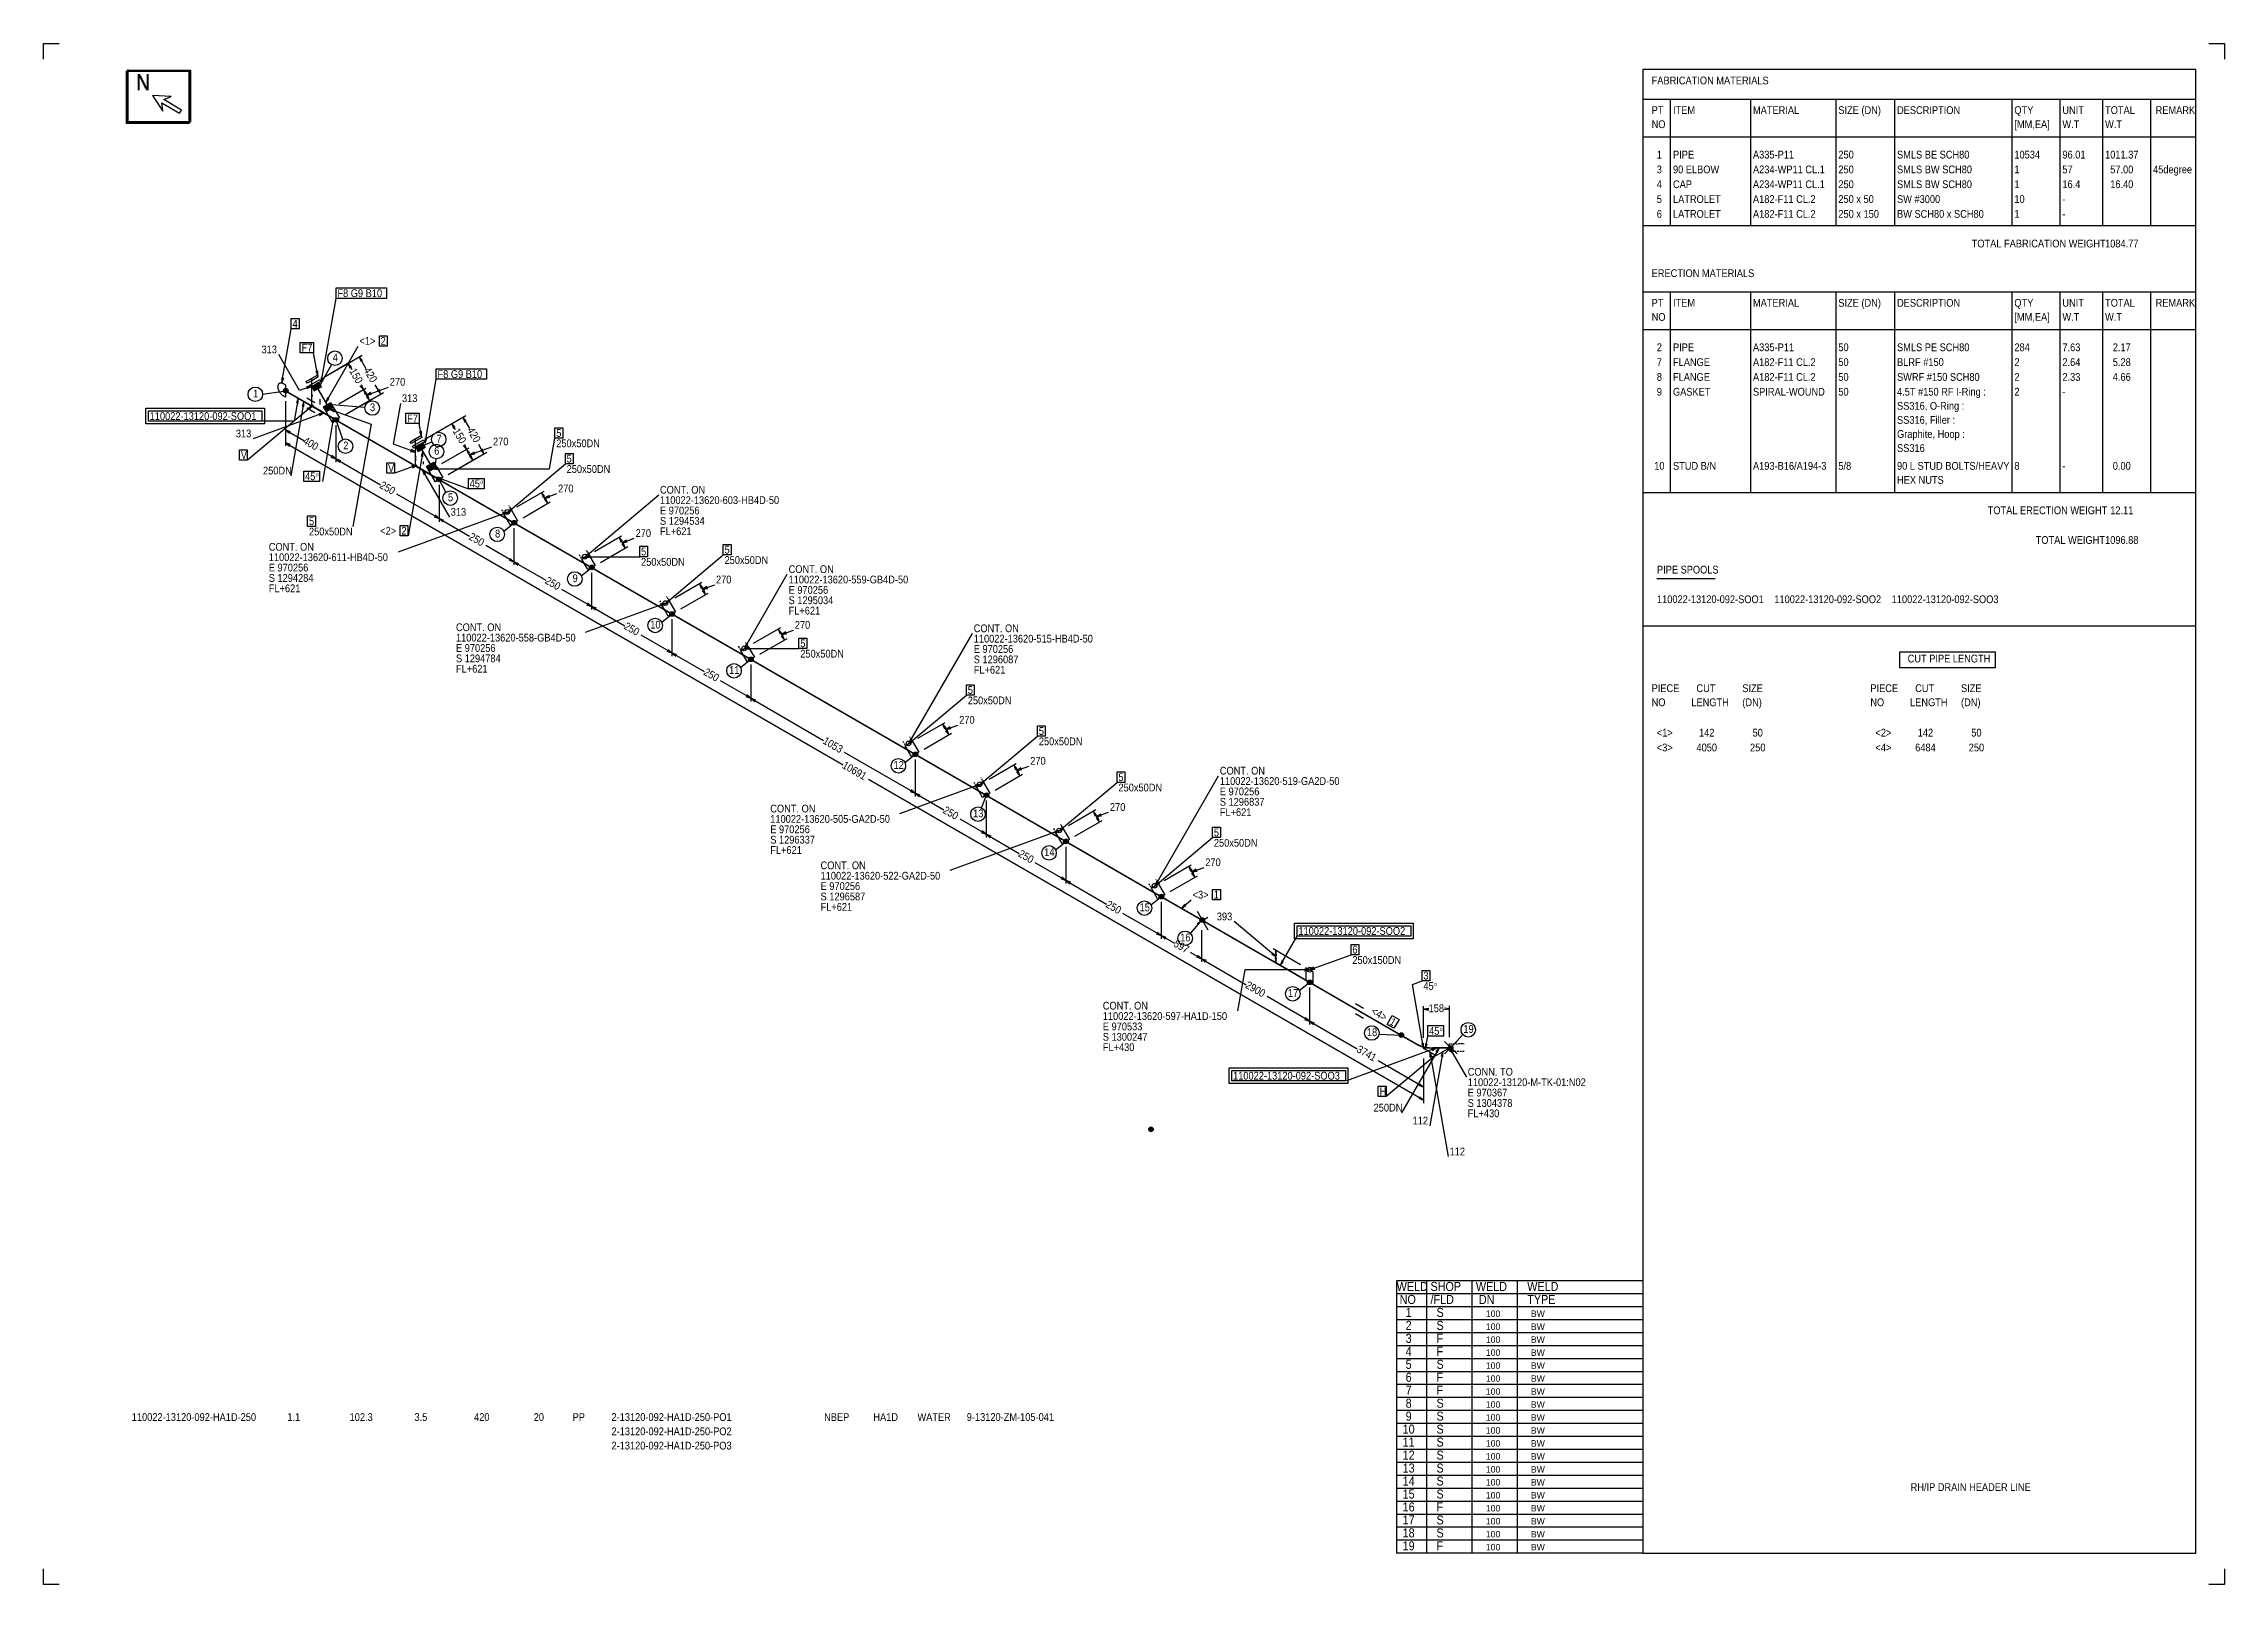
# Model space of a CAD drawing. Extents: x 0 to 841, y 0 to 594.
import ezdxf

# ---------------------------------------------------------------- set-up
doc = ezdxf.new("R2010")
doc.units = 0
doc.header["$MEASUREMENT"] = 0
doc.linetypes.add('GT100', pattern=[1, 0.666667, -0.333333])
for name, color, linetype in [('GT_1', 7, 'Continuous'), ('OW', 7, 'Continuous'), ('SW', 7, 'Continuous')]:
    doc.layers.add(name, color=color, linetype=linetype)
doc.styles.add('ARIAL', font='arial.ttf')

msp = doc.modelspace()

# ---------------------------------------------------------------- hatches: boundary and pattern name
h = msp.add_hatch(color=7)
edge = h.paths.add_edge_path()
edge.add_arc((93.39, 460.16), 0.9, 0, 360)
h = msp.add_hatch(color=7)
edge = h.paths.add_edge_path()
edge.add_arc((112.79, 448.96), 0.9, 0, 360)
h = msp.add_hatch(color=7)
edge = h.paths.add_edge_path()
edge.add_arc((152.59, 425.96), 0.9, 0, 360)
h = msp.add_hatch(color=7)
edge = h.paths.add_edge_path()
edge.add_arc((181.49, 409.26), 0.9, 0, 360)
h = msp.add_hatch(color=7)
edge = h.paths.add_edge_path()
edge.add_arc((211.39, 392.06), 0.9, 0, 360)
h = msp.add_hatch(color=7)
edge = h.paths.add_edge_path()
edge.add_arc((242.39, 374.16), 0.9, 0, 360)
h = msp.add_hatch(color=7)
edge = h.paths.add_edge_path()
edge.add_arc((272.79, 356.66), 0.9, 0, 360)
h = msp.add_hatch(color=7)
edge = h.paths.add_edge_path()
edge.add_arc((336.19, 320.06), 0.9, 0, 360)
h = msp.add_hatch(color=7)
edge = h.paths.add_edge_path()
edge.add_arc((363.59, 304.26), 0.9, 0, 360)
h = msp.add_hatch(color=7)
edge = h.paths.add_edge_path()
edge.add_arc((394.29, 286.46), 0.9, 0, 360)
h = msp.add_hatch(color=7)
edge = h.paths.add_edge_path()
edge.add_arc((431.09, 265.16), 0.9, 0, 360)
h = msp.add_hatch(color=7)
edge = h.paths.add_edge_path()
edge.add_arc((446.84, 256.14), 0.9, 0, 360)
h = msp.add_hatch(color=7)
edge = h.paths.add_edge_path()
edge.add_arc((488.29, 232.16), 0.9, 0, 360)
h = msp.add_hatch(color=7)
edge = h.paths.add_edge_path()
edge.add_arc((523.59, 211.76), 0.9, 0, 360)
h = msp.add_hatch(color=7)
edge = h.paths.add_edge_path()
edge.add_arc((542.61, 206.77), 0.9, 0, 360)
h = msp.add_hatch(color=7)
edge = h.paths.add_edge_path()
edge.add_arc((427.06, 175.43), 0.9, 0, 360)

# ---------------------------------------------------------------- linework, layer by layer
at = {"color": 1}
for p, q in [((111, 470.25), (106.7, 462.5)), ((84.44, 458.83), (93.39, 460.16)), ((123.93, 453.74), (111.2, 454.8)), ((115.34, 441.38), (112.79, 448.96)), ((149.75, 440.38), (146.7, 439.2)), ((151.21, 433.94), (151, 431.8)), ((155.16, 421.05), (152.59, 425.96)), ((177.45, 406.04), (181.49, 409.26)), ((207.35, 388.84), (211.39, 392.06)), ((238.35, 370.94), (242.39, 374.16)), ((268.75, 353.44), (272.79, 356.66)), ((332.15, 316.84), (336.19, 320.06)), ((361.64, 299.42), (363.59, 304.26)), ((390.25, 283.24), (394.29, 286.46)), ((427.05, 261.94), (431.09, 265.16)), ((442.31, 250.94), (446.84, 256.14)), ((484.25, 228.94), (488.29, 232.16)), ((514.96, 212.06), (523.59, 211.76)), ((547.32, 211.96), (542.61, 206.77))]:
    msp.add_line(p, q, dxfattribs=at)
at = {"color": 2}
for centre in [(112.36, 472.7), (81.64, 458.81), (126.72, 453.51), (116.42, 438.79), (151.48, 436.72), (152.36, 441.4), (156.81, 418.79), (174.94, 404.8), (204.84, 387.6), (235.84, 369.7), (266.24, 352.2), (329.64, 315.6), (360.34, 296.94), (387.74, 282), (424.54, 260.7), (440.21, 249.09), (481.74, 227.7), (512.21, 212.56), (549.42, 213.81)]:
    msp.add_circle(centre, 2.8, dxfattribs=at)
at = {"layer": 'GT_1', "flags": 128}
for points in [[(0, 588), (0, 594), (6, 594)], [(835, 594), (841, 594), (841, 588)], [(56, 583.2), (56, 563.2), (32, 563.2), (32, 583.4), (56.2, 583.4), (56.2, 563.4), (32.2, 563.4), (32.2, 583.6), (56.4, 583.6), (56.4, 563.6), (32.4, 563.6), (32.4, 583.8), (56.6, 583.8), (56.6, 563.8), (32.6, 563.8), (32.6, 584)], [(830, 12), (830, 584), (616.7, 584), (616.7, 12), (830, 12)], [(42, 574), (46, 568), (45.6, 571.2), (52.4, 567.2), (53.2, 568.4), (46.4, 572.4), (49.2, 573.6), (42, 574)], [(616.7, 572.57), (830, 572.57)], [(627.33, 572.57), (627.33, 523.83)], [(658.19, 572.57), (658.19, 523.83)], [(691.1, 572.57), (691.1, 523.83)], [(713.73, 572.57), (713.73, 523.83)], [(758.99, 572.57), (758.99, 523.83)], [(777.5, 572.57), (777.5, 523.83)], [(793.96, 572.57), (793.96, 523.83)], [(812.47, 572.57), (812.47, 523.83)], [(616.7, 558.12), (830, 558.12)], [(616.7, 523.83), (830, 523.83)], [(112.8, 499.8), (132.2, 499.8), (132.2, 495.8), (112.8, 495.8), (112.8, 499.8)], [(616.7, 498.29), (830, 498.29)], [(627.33, 498.29), (627.33, 420.97)], [(658.19, 498.29), (658.19, 420.97)], [(691.1, 498.29), (691.1, 420.97)], [(713.73, 498.29), (713.73, 420.97)], [(758.99, 498.29), (758.99, 420.97)], [(777.5, 498.29), (777.5, 420.97)], [(793.96, 498.29), (793.96, 420.97)], [(812.47, 498.29), (812.47, 420.97)], [(95.5, 488), (98.5, 488), (98.5, 484), (95.5, 484), (95.5, 488)], [(107.1, 463.3), (112.8, 495.8)], [(91.9, 463.3), (95.5, 484)], [(129.5, 481.4), (132.5, 481.4), (132.5, 477.4), (129.5, 477.4), (129.5, 481.4)], [(616.7, 483.83), (830, 483.83)], [(103.4, 462), (98.7, 460.3), (90.7, 474.1)], [(99, 478.8), (104.1, 478.8), (104.1, 474.8), (99, 474.8), (99, 478.8)], [(105.7, 465.9), (104.1, 474.8)], [(107.9, 465.3), (122.8, 473.9)], [(107.9, 465.3), (118.4, 471.4)], [(108.8, 455.7), (121.3, 477.4)], [(123, 471.8), (121.7, 473.3), (122.4, 471.4)], [(121.7, 473.3), (124.3, 468.8)], [(90.5, 461.7), (90.5, 462.3), (91, 463.2), (92.1, 463.2), (93.3, 462.5), (93.3, 457.7), (92.1, 458.4), (91, 459.6), (90.5, 461.1), (90.5, 461.7)], [(91.9, 465.3), (91.9, 463.3), (92.6, 465.2)], [(103.8, 464.3), (101.7, 463.1), (101.3, 463.8), (105.5, 466.2), (105.9, 465.5), (103.8, 464.3)], [(104.8, 462.6), (102.7, 461.4), (102.3, 462.1), (106.5, 464.5), (106.9, 463.8), (104.8, 462.6)], [(103.4, 454.3), (103.4, 465)], [(104.8, 462.6), (103.4, 461.8), (104.4, 460.1), (107.2, 461.7), (106.2, 463.4), (104.8, 462.6)], [(103.4, 461.8), (104.6, 460.2), (104, 462.1), (105.3, 460.6), (104.7, 462.5), (106, 461), (105.4, 462.9), (106.7, 461.4), (106, 463.3), (107, 461.6), (105.7, 463.1), (106.4, 461.2), (105, 462.7), (105.7, 460.8), (104.3, 462.3), (105, 460.4), (103.6, 461.9), (104.4, 460.1)], [(105, 467.8), (105.7, 465.9), (105.7, 467.9)], [(107.1, 461.7), (106.2, 463.4)], [(107.1, 465.3), (107.1, 463.3), (107.8, 465.2)], [(118.7, 469.3), (117.4, 470.8), (118.1, 468.9)], [(117.4, 470.8), (118.8, 468.4)], [(147.1, 440), (151.4, 464.6)], [(151.4, 468.6), (170.8, 468.6), (170.8, 464.6), (151.4, 464.6), (151.4, 468.6)], [(103.9, 454.6), (78.6, 433.4)], [(98.2, 457.3), (96.6, 448.4), (84.6, 448.4)], [(93.3, 456.1), (93.3, 443.9)], [(93.3, 456.1), (93.3, 438.9)], [(100.4, 456), (95.4, 427.4)], [(98.2, 455.3), (98.2, 457.3), (97.5, 455.4)], [(100.4, 454), (100.4, 456), (99.7, 454.1)], [(101.7, 461), (103.4, 462), (101.4, 461.7)], [(101.5, 457.4), (104.6, 455.6)], [(102.6, 453.1), (103.9, 454.6), (102.2, 453.6)], [(112.7, 448.9), (103.4, 454.3)], [(104.5, 460.2), (103.5, 461.9)], [(103.7, 458.1), (103.7, 458.6)], [(106.7, 454.9), (106.7, 456.9)], [(110.3, 453.1), (108.9, 452.3), (107.9, 454), (110.7, 455.6), (111.7, 453.9), (110.3, 453.1)], [(108.9, 452.3), (108.1, 454.2), (109.5, 452.6), (108.8, 454.6), (110.2, 453), (109.5, 455), (110.9, 453.4), (110.2, 455.4), (111.5, 453.8), (110.5, 455.6), (111.2, 453.6), (109.9, 455.2), (110.5, 453.2), (109.2, 454.8), (109.8, 452.8), (108.5, 454.4), (109.1, 452.4), (107.9, 454)], [(109.5, 457.6), (108.8, 455.7), (110.1, 457.2)], [(113.8, 455.1), (124.3, 461.2)], [(113.8, 455.1), (124.3, 461.2)], [(116.2, 450.9), (131.1, 459.5)], [(116.2, 450.9), (126.7, 457)], [(122, 462.1), (123.3, 460.6), (122.6, 462.5)], [(123.3, 460.6), (122.4, 462.1)], [(124.6, 459.1), (123.3, 460.6), (124, 458.7)], [(123.3, 460.6), (124.5, 458.5)], [(124.4, 457.9), (125.7, 456.4), (125, 458.3)], [(124.5, 458.5), (133, 461.6)], [(126.2, 459.5), (124.5, 458.5), (126.5, 458.8)], [(125.7, 456.4), (124.5, 458.5)], [(130, 458.9), (127.9, 462.5)], [(128.7, 460.4), (130, 458.9), (129.3, 460.8)], [(143.4, 436.5), (134.9, 439.6), (137.7, 455.3)], [(39.4, 453.4), (85.2, 453.4), (85.2, 447.4), (39.4, 447.4), (39.4, 453.4)], [(40.4, 452.4), (84.2, 452.4), (84.2, 448.4), (40.4, 448.4), (40.4, 452.4)], [(108.1, 451.6), (80.8, 441.7)], [(104.6, 451.6), (101.5, 453.4)], [(106.4, 450.6), (108.1, 451.6), (106.1, 451.3)], [(111.8, 449.8), (107.5, 425.2)], [(112.7, 448.9), (111.3, 448.1), (108.9, 452.2), (111.7, 453.8), (114.1, 449.7), (112.7, 448.9)], [(112.3, 452.8), (110.3, 453.1), (112, 452.1)], [(110.3, 453.1), (126.3, 447.3), (119.3, 407.9)], [(111.8, 447.8), (111.8, 449.8), (111.1, 447.9)], [(112.7, 446.9), (112.7, 432.7)], [(139.7, 451.5), (144.8, 451.5), (144.8, 447.5), (139.7, 447.5), (139.7, 451.5)], [(145.7, 442.6), (144.8, 447.5)], [(147.9, 442), (162.8, 450.6)], [(147.9, 442), (158.4, 448.1)], [(158.7, 446), (157.4, 447.5), (158.1, 445.6)], [(157.4, 447.5), (158.7, 445.2)], [(163, 448.5), (161.7, 450), (162.4, 448.1)], [(161.7, 450), (164.2, 445.6)], [(197.2, 445.9), (200.2, 445.9), (200.2, 441.9), (197.2, 441.9), (197.2, 445.9)], [(75.5, 437.4), (78.5, 437.4), (78.5, 433.4), (75.5, 433.4), (75.5, 437.4)], [(95.2, 444.4), (93.3, 445.1), (94.8, 443.8)], [(93.3, 445.1), (100.3, 441)], [(95.2, 439.4), (93.3, 440.1), (94.8, 438.8)], [(93.3, 440.1), (308.3, 316)], [(112.7, 433.9), (106.6, 437.4)], [(112.7, 444.9), (112.7, 432.7)], [(143.8, 441), (141.7, 439.8), (141.3, 440.5), (145.5, 442.9), (145.9, 442.2), (143.8, 441)], [(141.4, 436.8), (143.4, 436.5), (141.7, 437.5)], [(144.8, 439.3), (142.7, 438.1), (142.3, 438.8), (146.5, 441.2), (146.9, 440.5), (144.8, 439.3)], [(143.4, 431.2), (143.4, 441.7)], [(144.8, 439.3), (143.4, 438.5), (144.4, 436.8), (147.2, 438.4), (146.2, 440.1), (144.8, 439.3)], [(143.4, 438.5), (144.6, 436.9), (144, 438.8), (145.3, 437.3), (144.7, 439.2), (146, 437.7), (145.4, 439.6), (146.7, 438.1), (146, 440), (147, 438.3), (145.7, 439.8), (146.4, 437.9), (145, 439.4), (145.7, 437.5), (144.3, 439), (145, 437.1), (143.6, 438.6), (144.4, 436.8)], [(144.5, 436.9), (143.5, 438.6)], [(145, 444.5), (145.7, 442.6), (145.7, 444.6)], [(147.1, 438.4), (146.2, 440.1)], [(147.1, 442), (147.1, 440), (147.8, 441.9)], [(150.1, 430.1), (195.1, 430.1), (197.2, 441.9)], [(153.6, 432.1), (164.1, 438.2)], [(153.6, 432.1), (164.1, 438.2)], [(161.8, 439.1), (163.1, 437.6), (162.4, 439.5)], [(163.1, 437.6), (162.3, 439)], [(164.4, 436.1), (163.1, 437.6), (163.8, 435.7)], [(163.1, 437.6), (164.3, 435.5)], [(164.3, 435.5), (172.8, 438.6)], [(169.8, 435.9), (167.8, 439.4)], [(168.5, 437.4), (169.8, 435.9), (169.1, 437.8)], [(100.3, 429.2), (106.4, 429.2), (106.4, 425.2), (100.3, 425.2), (100.3, 429.2)], [(110.8, 434.6), (112.7, 433.9), (111.2, 435.2)], [(114.6, 433.2), (112.7, 433.9), (114.2, 432.6)], [(112.7, 433.9), (129.9, 423.9)], [(132.3, 432.4), (135.3, 432.4), (135.3, 428.4), (132.3, 428.4), (132.3, 432.4)], [(143.9, 431.5), (135.4, 428.4)], [(146.3, 436.7), (140.6, 404.2)], [(142.2, 430.5), (143.9, 431.5), (141.9, 431.2)], [(152.5, 425.9), (143.4, 431.2)], [(143.5, 433.1), (143.5, 435.1)], [(146.3, 434.7), (146.3, 436.7), (145.6, 434.8)], [(147.3, 428.2), (146, 429.7), (146.7, 427.8)], [(146, 429.7), (156.5, 411.5)], [(146.5, 431.9), (146.5, 432.9)], [(150.1, 430.1), (148.7, 429.3), (147.7, 431), (150.5, 432.6), (151.5, 430.9), (150.1, 430.1)], [(148.7, 429.3), (147.9, 431.2), (149.3, 429.6), (148.6, 431.6), (150, 430), (149.3, 432), (150.7, 430.4), (150, 432.4), (151.3, 430.8), (150.3, 432.6), (151, 430.6), (149.7, 432.2), (150.3, 430.2), (149, 431.8), (149.6, 429.8), (148.3, 431.4), (148.9, 429.4), (147.7, 431)], [(152.5, 425.9), (151.1, 425.1), (148.7, 429.2), (151.5, 430.8), (153.9, 426.7), (152.5, 425.9)], [(152.1, 430.4), (150.1, 430.1), (152.1, 429.8)], [(156, 427.9), (170.9, 436.5)], [(156, 427.9), (166.5, 434)], [(164.2, 434.9), (165.5, 433.4), (164.8, 435.3)], [(166, 436.5), (164.3, 435.5), (166.3, 435.8)], [(165.5, 433.4), (164.3, 435.5)], [(179, 413.4), (201.2, 432)], [(201.2, 436), (204.2, 436), (204.2, 432), (201.2, 432), (201.2, 436)], [(153.6, 426.5), (151.6, 426.8), (153.3, 425.8)], [(151.6, 426.8), (163.8, 422.4)], [(152.5, 423.9), (152.5, 409.7)], [(152.5, 421.9), (152.5, 409.7)], [(163.8, 426.4), (169.9, 426.4), (169.9, 422.4), (163.8, 422.4), (163.8, 426.4)], [(182.5, 415.4), (193, 421.5)], [(193.3, 419.4), (192, 420.9), (192.7, 419)], [(192, 420.9), (193.2, 418.8)], [(193.2, 418.8), (197.9, 420.5)], [(616.7, 420.97), (830, 420.97)], [(152.5, 410.9), (136.2, 420.3)], [(179, 413.4), (136.7, 398)], [(150.6, 411.6), (152.5, 410.9), (151, 412.2)], [(177.3, 412.4), (179, 413.4), (177, 413.1)], [(181.4, 409.2), (180, 408.4), (177.6, 412.5), (180.4, 414.1), (182.8, 410), (181.4, 409.2)], [(180.3, 414.9), (179, 413.4), (180.7, 414.4)], [(184.9, 411.2), (195.4, 417.3)], [(193.1, 418.2), (194.4, 416.7), (193.7, 418.6)], [(194.9, 419.8), (193.2, 418.8), (195.2, 419.1)], [(194.4, 416.7), (193.2, 418.8)], [(208.9, 396.2), (237.2, 420)], [(101.8, 411.9), (104.8, 411.9), (104.8, 407.9), (101.8, 407.9), (101.8, 411.9)], [(137.5, 408.2), (140.5, 408.2), (140.5, 404.2), (137.5, 404.2), (137.5, 408.2)], [(154.4, 410.2), (152.5, 410.9), (154, 409.6)], [(152.5, 410.9), (164.3, 404.1)], [(181.4, 407.2), (181.4, 393)], [(181.4, 405.2), (181.4, 393)], [(212.4, 398.2), (222.9, 404.3)], [(223.2, 402.2), (221.9, 403.7), (222.6, 401.8)], [(221.9, 403.7), (223.1, 401.6)], [(181.4, 394.2), (170.5, 400.5)], [(179.5, 394.9), (181.4, 394.2), (179.9, 395.5)], [(211.3, 392), (209.9, 391.2), (207.5, 395.3), (210.3, 396.9), (212.7, 392.8), (211.3, 392)], [(210.2, 397.7), (208.9, 396.2), (210.6, 397.2)], [(210.9, 396.5), (208.9, 396.2), (210.9, 395.9)], [(208.9, 396.2), (229.9, 396.2)], [(214.8, 394), (225.3, 400.1)], [(223, 401), (224.3, 399.5), (223.6, 401.4)], [(223.1, 401.6), (227.8, 403.3)], [(224.8, 402.6), (223.1, 401.6), (225.1, 401.9)], [(224.3, 399.5), (223.1, 401.6)], [(229.9, 400.2), (232.9, 400.2), (232.9, 396.2), (229.9, 396.2), (229.9, 400.2)], [(239.9, 378.3), (262.1, 396.9)], [(262.1, 400.9), (265.1, 400.9), (265.1, 396.9), (262.1, 396.9), (262.1, 400.9)], [(183.3, 393.5), (181.4, 394.2), (182.9, 392.9)], [(181.4, 394.2), (193.7, 387.1)], [(211.3, 390), (211.3, 375.8)], [(211.3, 388), (211.3, 375.8)], [(270.3, 360.8), (286.8, 389.4)], [(644.63, 387.69), (622.19, 387.69)], [(211.3, 377), (199.9, 383.5)], [(242.3, 374.1), (240.9, 373.3), (238.5, 377.4), (241.3, 379), (243.7, 374.9), (242.3, 374.1)], [(241.2, 379.8), (239.9, 378.3), (241.6, 379.3)], [(243.4, 380.3), (253.9, 386.4)], [(245.8, 376.1), (256.3, 382.2)], [(254.2, 384.3), (252.9, 385.8), (253.6, 383.9)], [(252.9, 385.8), (254.1, 383.7)], [(254, 383.1), (255.3, 381.6), (254.6, 383.5)], [(254.1, 383.7), (258.8, 385.4)], [(255.8, 384.7), (254.1, 383.7), (256.1, 384)], [(255.3, 381.6), (254.1, 383.7)], [(239.9, 378.3), (208.9, 367)], [(209.4, 377.7), (211.3, 377), (209.8, 378.3)], [(213.2, 376.3), (211.3, 377), (212.8, 375.7)], [(211.3, 377), (224.1, 369.6)], [(238.2, 377.3), (239.9, 378.3), (237.9, 378)], [(242.3, 372.1), (242.3, 357.9)], [(242.3, 370.1), (242.3, 357.9)], [(242.3, 359.1), (230.4, 366)], [(271, 362.7), (270.3, 360.8), (271.6, 362.3)], [(273.8, 362.8), (284.3, 368.9)], [(276.2, 358.6), (286.7, 364.7)], [(284.6, 366.8), (283.3, 368.3), (284, 366.4)], [(283.3, 368.3), (284.5, 366.2)], [(284.4, 365.6), (285.7, 364.1), (285, 366)], [(284.5, 366.2), (289.2, 367.9)], [(286.2, 367.2), (284.5, 366.2), (286.5, 366.5)], [(285.7, 364.1), (284.5, 366.2)], [(291.3, 364.8), (294.3, 364.8), (294.3, 360.8), (291.3, 360.8), (291.3, 364.8)], [(333.7, 324.2), (358.2, 366.6)], [(616.7, 369.55), (830, 369.55)], [(240.4, 359.8), (242.3, 359.1), (240.8, 360.4)], [(244.2, 358.4), (242.3, 359.1), (243.8, 357.8)], [(242.3, 359.1), (254.8, 351.9)], [(272.7, 356.6), (271.3, 355.8), (268.9, 359.9), (271.7, 361.5), (274.1, 357.4), (272.7, 356.6)], [(272.3, 361.1), (270.3, 360.8), (272.3, 360.5)], [(270.3, 360.8), (291.3, 360.8)], [(272.7, 354.6), (272.7, 340.4)], [(715.79, 359.46), (752.56, 359.46), (752.56, 353.4), (715.79, 353.4), (715.79, 359.46)], [(272.7, 341.6), (261.1, 348.3)], [(272.7, 352.6), (272.7, 340.4)], [(355.9, 346.8), (358.9, 346.8), (358.9, 342.8), (355.9, 342.8), (355.9, 346.8)], [(270.8, 342.3), (272.7, 341.6), (271.2, 342.9)], [(274.6, 340.9), (272.7, 341.6), (274.2, 340.3)], [(272.7, 341.6), (300.8, 325.4)], [(333.7, 324.2), (355.9, 342.8)], [(337.2, 326.2), (347.7, 332.3)], [(339.6, 322), (350.1, 328.1)], [(348, 330.2), (346.7, 331.7), (347.4, 329.8)], [(346.7, 331.7), (347.9, 329.6)], [(347.8, 329), (349.1, 327.5), (348.4, 329.4)], [(347.9, 329.6), (352.6, 331.3)], [(349.6, 330.6), (347.9, 329.6), (349.9, 329.9)], [(349.1, 327.5), (347.9, 329.6)], [(383.3, 331), (386.3, 331), (386.3, 327), (383.3, 327), (383.3, 331)], [(336.1, 305), (308.9, 320.7)], [(336.1, 320), (334.7, 319.2), (332.3, 323.3), (335.1, 324.9), (337.5, 320.8), (336.1, 320)], [(334.4, 326.1), (333.7, 324.2), (335, 325.7)], [(335, 325.7), (333.7, 324.2), (335.4, 325.2)], [(361.1, 308.4), (383.3, 327)], [(336.1, 318), (336.1, 303.8)], [(336.1, 316), (336.1, 303.8)], [(364.6, 310.4), (375.1, 316.5)], [(367, 306.2), (377.5, 312.3)], [(375.4, 314.4), (374.1, 315.9), (374.8, 314)], [(374.1, 315.9), (375.3, 313.8)], [(375.2, 313.2), (376.5, 311.7), (375.8, 313.6)], [(375.3, 313.8), (380, 315.5)], [(377, 314.8), (375.3, 313.8), (377.3, 314.1)], [(376.5, 311.7), (375.3, 313.8)], [(414, 313.2), (417, 313.2), (417, 309.2), (414, 309.2), (414, 313.2)], [(428.6, 269.3), (453.1, 311.7)], [(532.2, 186.7), (318.1, 310.3)], [(361.1, 308.4), (330.1, 297.1)], [(334.2, 305.7), (336.1, 305), (334.6, 306.3)], [(338, 304.3), (336.1, 305), (337.6, 303.7)], [(336.1, 305), (347.1, 298.6)], [(359.4, 307.4), (361.1, 308.4), (359.1, 308.1)], [(363.5, 304.2), (362.1, 303.4), (359.7, 307.5), (362.5, 309.1), (364.9, 305), (363.5, 304.2)], [(362.4, 309.9), (361.1, 308.4), (362.8, 309.4)], [(391.8, 290.6), (414, 309.2)], [(363.5, 289.2), (353.4, 295)], [(363.5, 302.2), (363.5, 288)], [(363.5, 300.2), (363.5, 288)], [(395.3, 292.6), (405.8, 298.7)], [(397.7, 288.4), (408.2, 294.5)], [(406.1, 296.6), (404.8, 298.1), (405.5, 296.2)], [(404.8, 298.1), (406, 296)], [(405.9, 295.4), (407.2, 293.9), (406.5, 295.8)], [(406, 296), (410.7, 297.7)], [(407.7, 297), (406, 296), (408, 296.3)], [(407.2, 293.9), (406, 296)], [(391.8, 290.6), (349.5, 275.2)], [(361.6, 289.9), (363.5, 289.2), (362, 290.5)], [(365.4, 288.5), (363.5, 289.2), (365, 287.9)], [(363.5, 289.2), (376.2, 281.8)], [(390.1, 289.6), (391.8, 290.6), (389.8, 290.3)], [(394.2, 286.4), (392.8, 285.6), (390.4, 289.7), (393.2, 291.3), (395.6, 287.2), (394.2, 286.4)], [(393.1, 292.1), (391.8, 290.6), (393.5, 291.6)], [(428.6, 269.3), (450.8, 287.9)], [(450.8, 291.9), (453.8, 291.9), (453.8, 287.9), (450.8, 287.9), (450.8, 291.9)], [(394.2, 271.4), (382.4, 278.2)], [(394.2, 284.4), (394.2, 270.2)], [(394.2, 282.4), (394.2, 270.2)], [(392.3, 272.1), (394.2, 271.4), (392.7, 272.7)], [(396.1, 270.7), (394.2, 271.4), (395.7, 270.1)], [(394.2, 271.4), (409.9, 262.3)], [(431, 265.1), (429.6, 264.3), (427.2, 268.4), (430, 270), (432.4, 265.9), (431, 265.1)], [(429.3, 271.2), (428.6, 269.3), (429.9, 270.8)], [(429.9, 270.8), (428.6, 269.3), (430.3, 270.3)], [(432.1, 271.3), (442.6, 277.4)], [(434.5, 267.1), (445, 273.2)], [(442.9, 275.3), (441.6, 276.8), (442.3, 274.9)], [(441.6, 276.8), (442.8, 274.7)], [(442.7, 274.1), (444, 272.6), (443.3, 274.5)], [(442.8, 274.7), (447.5, 276.4)], [(444.5, 275.7), (442.8, 274.7), (444.8, 275)], [(444, 272.6), (442.8, 274.7)], [(431, 263.1), (431, 248.9)], [(431, 261.1), (431, 248.9)], [(438.8, 260.7), (442.6, 263.9)], [(440.1, 262.2), (438.8, 260.7), (440.5, 261.7)], [(450.8, 267.9), (453.8, 267.9), (453.8, 263.9), (450.8, 263.9), (450.8, 267.9)], [(431, 250.1), (416.2, 258.7)], [(444.8, 259.6), (449, 252.4)], [(444.8, 254.8), (449, 257.2)], [(475.2, 242), (459.1, 255.5)], [(482.4, 254.9), (528.2, 254.9), (528.2, 248.9), (482.4, 248.9), (482.4, 254.9)], [(483.4, 253.9), (527.2, 253.9), (527.2, 249.9), (483.4, 249.9), (483.4, 253.9)], [(429.1, 250.8), (431, 250.1), (429.5, 251.4)], [(432.9, 249.4), (431, 250.1), (432.5, 248.8)], [(431, 250.1), (436.1, 247.2)], [(446.5, 252.2), (446.5, 240)], [(446.5, 252.2), (446.5, 240)], [(484.7, 238.9), (474.2, 245)], [(475.5, 242.4), (475.2, 244.4), (474.9, 242.4)], [(475.2, 244.4), (475.2, 242)], [(476.9, 238.6), (483.4, 249.9)], [(504.2, 246.7), (507.2, 246.7), (507.2, 242.7), (504.2, 242.7), (504.2, 246.7)], [(446.5, 241.2), (442.3, 243.6)], [(444.6, 241.9), (446.5, 241.2), (445, 242.5)], [(448.4, 240.5), (446.5, 241.2), (448, 239.9)], [(446.5, 241.2), (463.8, 231.2)], [(488.2, 236.9), (463.2, 236.9), (460.4, 221.1)], [(473.5, 243), (475.2, 242), (473.9, 243.5)], [(484.7, 234.1), (474.2, 240.2)], [(474.9, 241.6), (475.2, 239.6), (475.5, 241.6)], [(475.2, 239.6), (475.2, 242)], [(477.6, 240.5), (476.9, 238.6), (478.2, 240.1)], [(486.2, 236.6), (488.2, 236.9), (486.2, 237.2)], [(488.2, 232.1), (489.6, 231.3), (489.6, 236.1), (486.8, 237.7), (486.8, 232.9), (488.2, 232.1)], [(488.2, 236.9), (504.2, 242.7)], [(489.9, 237.9), (488.2, 236.9), (490.2, 237.2)], [(531.6, 236.7), (534.6, 236.7), (534.6, 232.7), (531.6, 232.7), (531.6, 236.7)], [(488.2, 230.1), (488.2, 215.9)], [(488.2, 228.1), (488.2, 215.9)], [(532.2, 206.7), (527.9, 231.3), (531.6, 232.7)], [(488.2, 217.1), (471.8, 226.6)], [(505.9, 223.9), (509, 222.1)], [(509, 218.1), (505.9, 219.9)], [(520.1, 219.3), (522.7, 217.8), (520.7, 214.4), (518.1, 215.9), (520.1, 219.3)], [(532.2, 210.7), (532.2, 222.9)], [(534.2, 222), (532.2, 221.7), (534.2, 221.4)], [(532.2, 221.7), (534.1, 221.7)], [(540.2, 221.6), (542.2, 221.9), (540.2, 222.2)], [(542.2, 221.9), (541.3, 221.9)], [(542.2, 210.9), (542.2, 223.1)], [(486.3, 217.8), (488.2, 217.1), (486.7, 218.4)], [(490.1, 216.4), (488.2, 217.1), (489.7, 215.8)], [(488.2, 217.1), (506.6, 206.5)], [(532.9, 206.5), (533.8, 211.4)], [(533.8, 215.4), (539.9, 215.4), (539.9, 211.4), (533.8, 211.4), (533.8, 215.4)], [(537.2, 206.8), (502.4, 194.1)], [(537, 204.2), (517.8, 188.1)], [(538.2, 206.9), (523.7, 181.8)], [(531.5, 208.6), (532.2, 206.7), (532.2, 208.7)], [(532.2, 206.7), (537, 203.9)], [(532.2, 202.7), (532.2, 190.5)], [(532.2, 202.7), (532.2, 185.5)], [(532.9, 208.5), (532.9, 206.5), (533.6, 208.4)], [(539.6, 205.4), (534.6, 176.8)], [(535.3, 203.4), (534.6, 205.3), (534.6, 203.3)], [(534.6, 205.3), (541.7, 164.9)], [(535.5, 205.8), (537.2, 206.8), (535.2, 206.5)], [(535.7, 202.7), (537, 204.2), (535.3, 203.2)], [(537.5, 205), (538.2, 206.9), (536.9, 205.4)], [(537, 203.9), (542.2, 206.9)], [(539.6, 203.4), (539.6, 205.4), (538.9, 203.5)], [(540.3, 204.5), (545.1, 209.4)], [(540.3, 209.3), (545.1, 204.6)], [(543.5, 205.4), (542.2, 206.9), (542.9, 205)], [(542.2, 206.9), (548.7, 195.6)], [(457.2, 199.1), (503, 199.1), (503, 193.1), (457.2, 193.1), (457.2, 199.1)], [(458.2, 198.1), (502, 198.1), (502, 194.1), (458.2, 194.1), (458.2, 198.1)], [(532.2, 191.7), (514.7, 201.8)], [(514.7, 192.1), (517.7, 192.1), (517.7, 188.1), (514.7, 188.1), (514.7, 192.1)], [(530.3, 192.4), (532.2, 191.7), (530.7, 193)], [(530.3, 187.4), (532.2, 186.7), (530.7, 188)], [(616.7, 117), (521.7, 117), (521.7, 12)], [(616.7, 112), (521.7, 112)], [(533.3, 117), (533.3, 112)], [(533.3, 112), (533.3, 107)], [(550.8, 117), (550.8, 112)], [(550.8, 112), (550.8, 107)], [(568.3, 117), (568.3, 112)], [(568.3, 112), (568.3, 107)], [(616.7, 107), (521.7, 107)], [(616.7, 102), (521.7, 102)], [(533.3, 107), (533.3, 102)], [(533.3, 102), (533.3, 97)], [(550.8, 107), (550.8, 102)], [(550.8, 102), (550.8, 97)], [(568.3, 107), (568.3, 102)], [(568.3, 102), (568.3, 97)], [(616.7, 97), (521.7, 97)], [(533.3, 97), (533.3, 92)], [(550.8, 97), (550.8, 92)], [(568.3, 97), (568.3, 92)], [(616.7, 92), (521.7, 92)], [(616.7, 87), (521.7, 87)], [(533.3, 92), (533.3, 87)], [(533.3, 87), (533.3, 82)], [(550.8, 92), (550.8, 87)], [(550.8, 87), (550.8, 82)], [(568.3, 92), (568.3, 87)], [(568.3, 87), (568.3, 82)], [(616.7, 82), (521.7, 82)], [(616.7, 77), (521.7, 77)], [(533.3, 82), (533.3, 77)], [(533.3, 77), (533.3, 72)], [(550.8, 82), (550.8, 77)], [(550.8, 77), (550.8, 72)], [(568.3, 82), (568.3, 77)], [(568.3, 77), (568.3, 72)], [(616.7, 72), (521.7, 72)], [(533.3, 72), (533.3, 67)], [(550.8, 72), (550.8, 67)], [(568.3, 72), (568.3, 67)], [(616.7, 67), (521.7, 67)], [(616.7, 62), (521.7, 62)], [(533.3, 67), (533.3, 62)], [(533.3, 62), (533.3, 57)], [(550.8, 67), (550.8, 62)], [(550.8, 62), (550.8, 57)], [(568.3, 67), (568.3, 62)], [(568.3, 62), (568.3, 57)], [(616.7, 57), (521.7, 57)], [(616.7, 52), (521.7, 52)], [(533.3, 57), (533.3, 52)], [(533.3, 52), (533.3, 47)], [(550.8, 57), (550.8, 52)], [(550.8, 52), (550.8, 47)], [(568.3, 57), (568.3, 52)], [(568.3, 52), (568.3, 47)], [(616.7, 47), (521.7, 47)], [(533.3, 47), (533.3, 42)], [(550.8, 47), (550.8, 42)], [(568.3, 47), (568.3, 42)], [(616.7, 42), (521.7, 42)], [(616.7, 37), (521.7, 37)], [(533.3, 42), (533.3, 37)], [(533.3, 37), (533.3, 32)], [(550.8, 42), (550.8, 37)], [(550.8, 37), (550.8, 32)], [(568.3, 42), (568.3, 37)], [(568.3, 37), (568.3, 32)], [(616.7, 32), (521.7, 32)], [(616.7, 27), (521.7, 27)], [(533.3, 32), (533.3, 27)], [(533.3, 27), (533.3, 22)], [(550.8, 32), (550.8, 27)], [(550.8, 27), (550.8, 22)], [(568.3, 32), (568.3, 27)], [(568.3, 27), (568.3, 22)], [(616.7, 22), (521.7, 22)], [(616.7, 17), (521.7, 17)], [(533.3, 22), (533.3, 17)], [(533.3, 17), (533.3, 12)], [(550.8, 22), (550.8, 17)], [(550.8, 17), (550.8, 12)], [(568.3, 22), (568.3, 17)], [(568.3, 17), (568.3, 12)], [(616.7, 12), (521.7, 12)], [(6, 0), (0, 0), (0, 6)], [(841, 6), (841, 0), (835, 0)]]:
    msp.add_lwpolyline(points, dxfattribs=at)
at = {"layer": 'GT_1', "const_width": 0.6, "flags": 128}
for points in [[(110.3, 453.1), (104.8, 462.6)], [(93.3, 460.1), (103, 454.5)], [(103, 454.5), (112.7, 448.9)], [(112.7, 448.9), (152.5, 425.9)], [(150.1, 430.1), (144.8, 439.3)], [(152.5, 425.9), (181.4, 409.2)], [(181.4, 409.2), (211.3, 392)], [(211.3, 392), (242.3, 374.1)], [(242.3, 374.1), (272.7, 356.6)], [(272.7, 356.6), (336.1, 320)], [(336.1, 320), (363.5, 304.2)], [(363.5, 304.2), (394.2, 286.4)], [(394.2, 286.4), (431, 265.1)], [(431, 265.1), (446.5, 256.2)], [(446.5, 256.2), (488.2, 232.1)], [(488.2, 232.1), (507.4, 221)], [(507.4, 221), (523.5, 211.7)], [(523.5, 211.7), (529.6, 208.2)], [(535.2, 206.8), (542.2, 206.9)]]:
    msp.add_lwpolyline(points, dxfattribs=at)
at = {"layer": 'GT_1', "linetype": 'GT100', "flags": 128}
for points in [[(176.6, 414.3), (177.6, 412.6), (180.4, 414.2), (179.4, 415.9)], [(206.5, 397.1), (207.5, 395.4), (210.3, 397), (209.3, 398.7)], [(237.5, 379.2), (238.5, 377.5), (241.3, 379.1), (240.3, 380.8)], [(267.9, 361.7), (268.9, 360), (271.7, 361.6), (270.7, 363.3)], [(331.3, 325.1), (332.3, 323.4), (335.1, 325), (334.1, 326.7)], [(358.7, 309.3), (359.7, 307.6), (362.5, 309.2), (361.5, 310.9)], [(389.4, 291.5), (390.4, 289.8), (393.2, 291.4), (392.2, 293.1)], [(426.2, 270.2), (427.2, 268.5), (430, 270.1), (429, 271.8)], [(547.8, 205.5), (542.2, 205.4), (542.2, 208.4), (547.8, 208.5)]]:
    msp.add_lwpolyline(points, dxfattribs=at)
at = {"layer": 'GT_1', "const_width": 0.6, "flags": 128}
msp.add_lwpolyline([(529.6, 208.2, 0.140211), (535.2, 206.8)], format="xyb", dxfattribs=at)
at = {"layer": 'OW', "color": 7}
for centre in [(178.86, 413.44), (208.76, 396.24), (239.76, 378.34), (270.16, 360.84), (333.56, 324.24), (360.96, 308.44), (391.66, 290.64), (428.46, 269.34), (488.29, 236.96), (427.06, 175.43)]:
    msp.add_circle(centre, 0.9, dxfattribs=at)
at = {"layer": 'SW', "color": 7}
for centre in [(93.39, 460.16), (112.79, 448.96), (152.59, 425.96), (181.49, 409.26), (211.39, 392.06), (242.39, 374.16), (272.79, 356.66), (336.19, 320.06), (363.59, 304.26), (394.29, 286.46), (431.09, 265.16), (446.84, 256.14), (488.29, 232.16), (523.59, 211.76), (542.61, 206.77)]:
    msp.add_circle(centre, 0.9, dxfattribs=at)

# ---------------------------------------------------------------- texts
for s, p in [('100', (556.2, 103.1)), ('  BW', (571.7, 103.1)), ('100', (556.2, 98.1)), ('100', (556.2, 93.1)), ('  BW', (571.7, 98.1)), ('  BW', (571.7, 93.1)), ('100', (556.2, 88.1)), ('100', (556.2, 83.1)), ('  BW', (571.7, 88.1)), ('  BW', (571.7, 83.1)), ('100', (556.2, 78.1)), ('  BW', (571.7, 78.1)), ('100', (556.2, 73.1)), ('100', (556.2, 68.1)), ('  BW', (571.7, 73.1)), ('  BW', (571.7, 68.1)), ('100', (556.2, 63.1)), ('100', (556.2, 58.1)), ('  BW', (571.7, 63.1)), ('  BW', (571.7, 58.1)), ('100', (556.2, 53.1)), ('100', (556.2, 48.1)), ('  BW', (571.7, 53.1)), ('  BW', (571.7, 48.1)), ('100', (556.2, 43.1)), ('  BW', (571.7, 43.1)), ('100', (556.2, 38.1)), ('100', (556.2, 33.1)), ('  BW', (571.7, 38.1)), ('  BW', (571.7, 33.1)), ('100', (556.2, 28.1)), ('100', (556.2, 23.1)), ('  BW', (571.7, 28.1)), ('  BW', (571.7, 23.1)), ('100', (556.2, 18.1)), ('  BW', (571.7, 18.1)), ('100', (556.2, 13.1)), ('  BW', (571.7, 13.1))]:
    msp.add_text(s, height=2.5).set_placement(p)
at = {"layer": 'GT_1', "color": 2, "style": 'ARIAL', "width": 0.85}
for s, height, p in [('N', 6.25, (35.6, 576)), ('N', 6.25, (35.8, 576)), ('FABRICATION MATERIALS', 3, (620.13, 578.29)), ('PT', 3, (620.13, 566.86)), ('NO', 3, (620.13, 561.43)), ('ITEM', 3, (628.36, 566.86)), ('MATERIAL', 3, (659.21, 566.86)), ('SIZE (DN)', 3, (692.13, 566.86)), ('DESCRIPTION', 3, (714.76, 566.86)), ('QTY', 3, (760.01, 566.86)), ('[MM,EA]', 3, (760.01, 561.43)), ('W.T', 3, (778.53, 561.43)), ('UNIT', 3, (778.53, 566.86)), ('W.T', 3, (794.99, 561.43)), ('TOTAL', 3, (794.99, 566.86)), (' REMARK', 3, (813.5, 566.86)), ('  3', 3, (620.13, 544)), ('  1', 3, (620.13, 549.71)), ('90 ELBOW', 3, (628.36, 544)), ('PIPE', 3, (628.36, 549.71)), ('A335-P11', 3, (659.21, 549.71)), ('A234-WP11 CL.1', 3, (659.21, 544)), ('250', 3, (692.13, 549.71)), ('250', 3, (692.13, 544)), ('SMLS BE SCH80', 3, (714.76, 549.71)), ('SMLS BW SCH80', 3, (714.76, 544)), ('10534', 3, (760.01, 549.71)), ('1', 3, (760.01, 544)), ('57', 3, (778.53, 544)), ('96.01', 3, (778.53, 549.71)), ('1011.37', 3, (794.99, 549.71)), ('  57.00', 3, (794.99, 544)), ('45degree', 3, (813.5, 544)), ('  4', 3, (620.13, 538.29)), ('CAP', 3, (628.36, 538.29)), ('A234-WP11 CL.1', 3, (659.21, 538.29)), ('250', 3, (692.13, 538.29)), ('SMLS BW SCH80', 3, (714.76, 538.29)), ('1', 3, (760.01, 538.29)), ('16.4', 3, (778.53, 538.29)), ('  16.40', 3, (794.99, 538.29)), ('  5', 3, (620.13, 532.57)), ('  6', 3, (620.13, 526.86)), ('LATROLET', 3, (628.36, 532.57)), ('LATROLET', 3, (628.36, 526.86)), ('A182-F11 CL.2', 3, (659.21, 532.57)), ('A182-F11 CL.2', 3, (659.21, 526.86)), ('250 x 50', 3, (692.13, 532.57)), ('250 x 150', 3, (692.13, 526.86)), ('SW #3000', 3, (714.76, 532.57)), ('BW SCH80 x SCH80', 3, (714.76, 526.86)), ('10', 3, (760.01, 532.57)), ('1', 3, (760.01, 526.86)), ('-', 3, (778.53, 532.57)), ('-', 3, (778.53, 526.86)), ('TOTAL FABRICATION WEIGHT', 3, (743.56, 515.43)), ('1084.77', 3, (794.99, 515.43)), ('ERECTION MATERIALS', 3, (620.13, 504)), ('F8 G9 B10', 3, (113.3, 496.3)), ('PT', 3, (620.13, 492.57)), ('NO', 3, (620.13, 487.14)), ('ITEM', 3, (628.36, 492.57)), ('MATERIAL', 3, (659.21, 492.57)), ('SIZE (DN)', 3, (692.13, 492.57)), ('DESCRIPTION', 3, (714.76, 492.57)), ('QTY', 3, (760.01, 492.57)), ('[MM,EA]', 3, (760.01, 487.14)), ('W.T', 3, (778.53, 487.14)), ('UNIT', 3, (778.53, 492.57)), ('W.T', 3, (794.99, 487.14)), ('TOTAL', 3, (794.99, 492.57)), (' REMARK', 3, (813.5, 492.57)), ('4', 3, (96, 484.5)), ('<1>', 3, (121.8, 477.9)), ('2', 3, (129.96, 477.9)), ('313', 3, (84.03, 474.6)), ('F7', 3, (99.49, 475.3)), ('4', 3, (111.5, 471.5)), ('  2', 3, (620.13, 475.43)), ('  7', 3, (620.13, 469.71)), ('PIPE', 3, (628.36, 475.43)), ('FLANGE', 3, (628.36, 469.71)), ('A335-P11', 3, (659.21, 475.43)), ('A182-F11 CL.2', 3, (659.21, 469.71)), ('50', 3, (692.13, 475.43)), ('50', 3, (692.13, 469.71)), ('SMLS PE SCH80', 3, (714.76, 475.43)), ('BLRF #150', 3, (714.76, 469.71)), ('284', 3, (760.01, 475.43)), ('2', 3, (760.01, 469.71)), ('7.63', 3, (778.53, 475.43)), ('2.64', 3, (778.53, 469.71)), ('   5.28', 3, (794.99, 469.71)), ('   2.17', 3, (794.99, 475.43)), ('270', 3, (133.5, 462.1)), ('F8 G9 B10', 3, (151.9, 465.1)), ('  8', 3, (620.13, 464)), ('FLANGE', 3, (628.36, 464)), ('A182-F11 CL.2', 3, (659.21, 464)), ('50', 3, (692.13, 464)), ('SWRF #150 SCH80', 3, (714.76, 464)), ('2', 3, (760.01, 464)), ('2.33', 3, (778.53, 464)), ('   4.66', 3, (794.99, 464)), ('1', 3, (80.79, 457.61)), ('3', 3, (125.86, 452.31)), ('313', 3, (138.2, 455.8)), ('  9', 3, (620.13, 458.29)), ('GASKET', 3, (628.36, 458.29)), ('SPIRAL-WOUND', 3, (659.21, 458.29)), ('50', 3, (692.13, 458.29)), ('4.5T #150 RF I-Ring :', 3, (714.76, 458.29)), ('SS316, O-Ring :', 3, (714.76, 452.86)), ('2', 3, (760.01, 458.29)), ('-', 3, (778.53, 458.29)), ('110022-13120-092-SOO1', 3, (40.9, 448.9)), ('F7', 3, (140.19, 448)), ('SS316, Filler :', 3, (714.76, 447.43)), ('313', 3, (74.13, 442.2)), ('2', 3, (115.56, 437.59)), ('6', 3, (150.62, 435.52)), ('7', 3, (151.5, 440.2)), ('270', 3, (173.3, 439.1)), ('5', 3, (197.7, 442.4)), ('250x50DN', 3, (197.7, 438.4)), ('SS316', 3, (714.76, 436.57)), ('Graphite, Hoop :', 3, (714.76, 442)), ('V', 3, (76.04, 433.9)), ('250DN', 3, (84.61, 427.9)), ('V', 3, (132.84, 428.9)), ('5', 3, (201.7, 432.5)), ('250x50DN', 3, (201.7, 428.5)), (' 10', 3, (620.13, 429.71)), ('STUD B/N', 3, (628.36, 429.71)), ('A193-B16/A194-3', 3, (659.21, 429.71)), ('5/8', 3, (692.13, 429.71)), ('90 L STUD BOLTS/HEAVY', 3, (714.76, 429.71)), ('8', 3, (760.01, 429.71)), ('-', 3, (778.53, 429.71)), ('   0.00', 3, (794.99, 429.71)), ('45', 3, (100.83, 425.7)), ('o', 1.5, (104.91, 427.2)), ('5', 3, (155.95, 417.59)), ('45', 3, (164.3, 422.9)), ('o', 1.5, (168.38, 424.4)), ('270', 3, (198.4, 421)), ('CONT. ON', 3, (237.7, 420.5)), ('HEX NUTS', 3, (714.76, 424.29)), ('313', 3, (157, 412)), ('110022-13620-603-HB4D-50', 3, (237.7, 416.5)), ('E 970256', 3, (237.7, 412.5)), ('TOTAL ERECTION WEIGHT', 3, (749.73, 412.57)), ('  12.11', 3, (794.99, 412.57)), ('5', 3, (102.34, 408.4)), ('250x50DN', 3, (102.34, 404.4)), ('<2>', 3, (129.81, 404.7)), ('2', 3, (137.97, 404.7)), ('8', 3, (174.09, 403.6)), ('270', 3, (228.3, 403.8)), ('S 1294534', 3, (237.7, 408.5)), ('FL+621', 3, (237.7, 404.5)), ('TOTAL WEIGHT', 3, (768.24, 401.14)), ('1096.88', 3, (794.99, 401.14)), ('CONT. ON', 3, (86.83, 398.5)), ('110022-13620-611-HB4D-50', 3, (86.83, 394.5)), ('5', 3, (230.4, 396.7)), ('250x50DN', 3, (230.4, 392.7)), ('5', 3, (262.6, 397.4)), ('250x50DN', 3, (262.6, 393.4)), ('S 1294284', 3, (86.83, 386.5)), ('E 970256', 3, (86.83, 390.5)), ('9', 3, (203.99, 386.4)), ('270', 3, (259.3, 385.9)), ('CONT. ON', 3, (287.3, 389.9)), ('110022-13620-559-GB4D-50', 3, (287.3, 385.9)), ('PIPE SPOOLS', 3, (622.19, 389.71)), ('FL+621', 3, (86.83, 382.5)), ('S 1295034', 3, (287.3, 377.9)), ('E 970256', 3, (287.3, 381.9)), ('110022-13120-092-SOO1', 3, (622.19, 378.29)), ('110022-13120-092-SOO2', 3, (667.44, 378.29)), ('110022-13120-092-SOO3', 3, (712.7, 378.29)), ('CONT. ON', 3, (159.03, 367.5)), ('10', 3, (233.96, 368.5)), ('FL+621', 3, (287.3, 373.9)), ('270', 3, (289.7, 368.4)), ('CONT. ON', 3, (358.7, 367.1)), ('110022-13620-558-GB4D-50', 3, (159.03, 363.5)), ('E 970256', 3, (159.03, 359.5)), ('5', 3, (291.8, 361.3)), ('110022-13620-515-HB4D-50', 3, (358.7, 363.1)), ('E 970256', 3, (358.7, 359.1)), ('S 1294784', 3, (159.03, 355.5)), ('FL+621', 3, (159.03, 351.5)), ('11', 3, (264.36, 351)), ('250x50DN', 3, (291.8, 357.3)), ('S 1296087', 3, (358.7, 355.1)), ('FL+621', 3, (358.7, 351.1)), ('CUT PIPE LENGTH', 3, (718.87, 355.43)), ('5', 3, (356.4, 343.3)), ('PIECE', 3, (620.13, 344)), ('     CUT', 3, (632.47, 344)), ('SIZE', 3, (655.1, 344)), ('PIECE', 3, (704.47, 344)), ('     CUT', 3, (716.81, 344)), ('SIZE', 3, (739.44, 344)), ('250x50DN', 3, (356.4, 339.3)), ('NO', 3, (620.13, 338.57)), ('   LENGTH', 3, (632.47, 338.57)), ('(DN)', 3, (655.1, 338.57)), ('NO', 3, (704.47, 338.57)), ('   LENGTH', 3, (716.81, 338.57)), ('(DN)', 3, (739.44, 338.57)), ('270', 3, (353.1, 331.8)), ('5', 3, (383.8, 327.5)), ('  <1>', 3, (620.13, 326.86)), ('      142', 3, (632.47, 326.86)), ('    50', 3, (655.1, 326.86)), ('  <2>', 3, (704.47, 326.86)), ('      142', 3, (716.81, 326.86)), ('    50', 3, (739.44, 326.86)), ('250x50DN', 3, (383.8, 323.5)), ('  <3>', 3, (620.13, 321.14)), ('     4050', 3, (632.47, 321.14)), ('   250', 3, (655.1, 321.14)), ('  <4>', 3, (704.47, 321.14)), ('     6484', 3, (716.81, 321.14)), ('   250', 3, (739.44, 321.14)), ('12', 3, (327.76, 314.4)), ('270', 3, (380.5, 316)), ('5', 3, (414.5, 309.7)), ('CONT. ON', 3, (453.6, 312.2)), ('110022-13620-519-GA2D-50', 3, (453.6, 308.2)), ('250x50DN', 3, (414.5, 305.7)), ('S 1296837', 3, (453.6, 300.2)), ('E 970256', 3, (453.6, 304.2)), ('CONT. ON', 3, (280.23, 297.6)), ('110022-13620-505-GA2D-50', 3, (280.23, 293.6)), ('13', 3, (358.46, 295.74)), ('270', 3, (411.2, 298.2)), ('FL+621', 3, (453.6, 296.2)), ('S 1296337', 3, (280.23, 285.6)), ('E 970256', 3, (280.23, 289.6)), ('5', 3, (451.3, 288.4)), ('250x50DN', 3, (451.3, 284.4)), ('FL+621', 3, (280.23, 281.6)), ('CONT. ON', 3, (299.63, 275.7)), ('14', 3, (385.86, 280.8)), ('270', 3, (448, 276.9)), ('110022-13620-522-GA2D-50', 3, (299.63, 271.7)), ('E 970256', 3, (299.63, 267.7)), ('S 1296587', 3, (299.63, 263.7)), ('FL+621', 3, (299.63, 259.7)), ('15', 3, (422.66, 259.5)), ('<3>', 3, (443.1, 264.4)), ('1', 3, (451.26, 264.4)), ('393', 3, (452.43, 256)), ('110022-13120-092-SOO2', 3, (483.9, 250.4)), ('16', 3, (438.32, 247.89)), ('6', 3, (504.7, 243.2)), ('250x150DN', 3, (504.7, 239.2)), ('3', 3, (532.1, 233.2)), ('17', 3, (479.86, 226.5)), ('45', 3, (532.1, 229.2)), ('o', 1.5, (536.18, 230.7)), ('CONT. ON', 3, (408.47, 221.6)), ('110022-13620-597-HA1D-150', 3, (408.47, 217.6)), ('S 1300247', 3, (408.47, 209.6)), ('E 970533', 3, (408.47, 213.6)), ('18', 3, (510.32, 211.36)), ('45', 3, (534.3, 211.9)), ('o', 1.5, (538.38, 213.4)), ('19', 3, (547.53, 212.61)), ('FL+430', 3, (408.47, 205.6)), ('110022-13120-092-SOO3', 3, (458.7, 194.6)), ('CONN. TO', 3, (549.2, 196.1)), ('110022-13120-M-TK-01:N02', 3, (549.2, 192.1)), ('250DN', 3, (512.91, 182.3)), ('H', 3, (515.24, 188.6)), ('S 1304378', 3, (549.2, 184.1)), ('E 970367', 3, (549.2, 188.1)), ('112', 3, (527.93, 177.3)), ('FL+430', 3, (549.2, 180.1)), ('112', 3, (542.2, 165.4)), ('WELD', 3.5, (521.8, 113.1)), (' NO', 3.5, (521.8, 108.1)), (' /FLD', 3.5, (533.7, 108.1)), (' SHOP', 3.5, (533.7, 113.1)), (' WELD', 3.5, (551.2, 113.1)), ('  DN', 3.5, (551.2, 108.1)), ('   WELD', 3.5, (568.7, 113.1)), ('   TYPE', 3.5, (568.7, 108.1)), ('   2', 3.5, (521.8, 98.1)), ('   1', 3.5, (521.8, 103.1)), ('   S', 3.5, (533.7, 103.1)), ('   S', 3.5, (533.7, 98.1)), ('   3', 3.5, (521.8, 93.1)), ('   F', 3.5, (533.7, 93.1)), ('   4', 3.5, (521.8, 88.1)), ('   5', 3.5, (521.8, 83.1)), ('   S', 3.5, (533.7, 83.1)), ('   F', 3.5, (533.7, 88.1)), ('   6', 3.5, (521.8, 78.1)), ('   7', 3.5, (521.8, 73.1)), ('   F', 3.5, (533.7, 78.1)), ('   F', 3.5, (533.7, 73.1)), ('   8', 3.5, (521.8, 68.1)), ('   S', 3.5, (533.7, 68.1)), ('110022-13120-092-HA1D-250', 3, (34, 63)), ('1.1', 3, (94, 63)), ('102.3', 3, (118, 63)), ('3.5', 3, (143, 63)), ('420', 3, (166, 63)), ('20', 3, (189, 63)), ('PP', 3, (204, 63)), ('2-13120-092-HA1D-250-PO1', 3, (219, 63)), ('2-13120-092-HA1D-250-PO2', 3, (219, 57.5)), ('NBEP', 3, (301, 63)), ('HA1D', 3, (320, 63)), ('WATER', 3, (337, 63)), ('9-13120-ZM-105-041', 3, (356, 63)), ('  10', 3.5, (521.8, 58.1)), ('   9', 3.5, (521.8, 63.1)), ('   S', 3.5, (533.7, 63.1)), ('   S', 3.5, (533.7, 58.1)), ('2-13120-092-HA1D-250-PO3', 3, (219, 52)), ('  11', 3.5, (521.8, 53.1)), ('  12', 3.5, (521.8, 48.1)), ('   S', 3.5, (533.7, 53.1)), ('   S', 3.5, (533.7, 48.1)), ('  13', 3.5, (521.8, 43.1)), ('   S', 3.5, (533.7, 43.1)), ('  14', 3.5, (521.8, 38.1)), ('  15', 3.5, (521.8, 33.1)), ('   S', 3.5, (533.7, 38.1)), ('   S', 3.5, (533.7, 33.1)), ('RH/IP DRAIN HEADER LINE', 3, (720, 36)), ('  16', 3.5, (521.8, 28.1)), ('  17', 3.5, (521.8, 23.1)), ('   S', 3.5, (533.7, 23.1)), ('   F', 3.5, (533.7, 28.1)), ('  18', 3.5, (521.8, 18.1)), ('   S', 3.5, (533.7, 18.1)), ('  19', 3.5, (521.8, 13.1)), ('   F', 3.5, (533.7, 13.1))]:
    msp.add_text(s, height=height, dxfattribs=at).set_placement(p)
for s, rotation, p in [('150', 300, (117.76, 467.77)), ('420', 300, (123.29, 468.17)), ('400', 330, (99.73, 440)), ('150', 300, (157.66, 444.62)), ('420', 300, (163.19, 445.02)), ('250', 330, (129.33, 422.9)), ('250', 330, (163.68, 403.05)), ('250', 330, (193.08, 386.1)), ('250', 330, (223.53, 368.55)), ('250', 330, (254.23, 350.85)), ('1053', 330, (300.24, 324.32)), ('10691', 330, (307.7, 314.93)), ('250', 330, (346.53, 297.6)), ('250', 330, (375.58, 280.8)), ('250', 330, (409.33, 261.25)), ('597', 330, (435.48, 246.15)), ('2900', 330, (463.19, 230.17)), ('<4>', 330, (511.67, 220.13)), ('158', 1, (534.14, 220.55)), ('1', 330, (518.74, 216.05)), ('3741', 330, (506.04, 205.42))]:
    msp.add_text(s, height=3, rotation=rotation, dxfattribs=at).set_placement(p)

doc.saveas('drawing.dxf')
